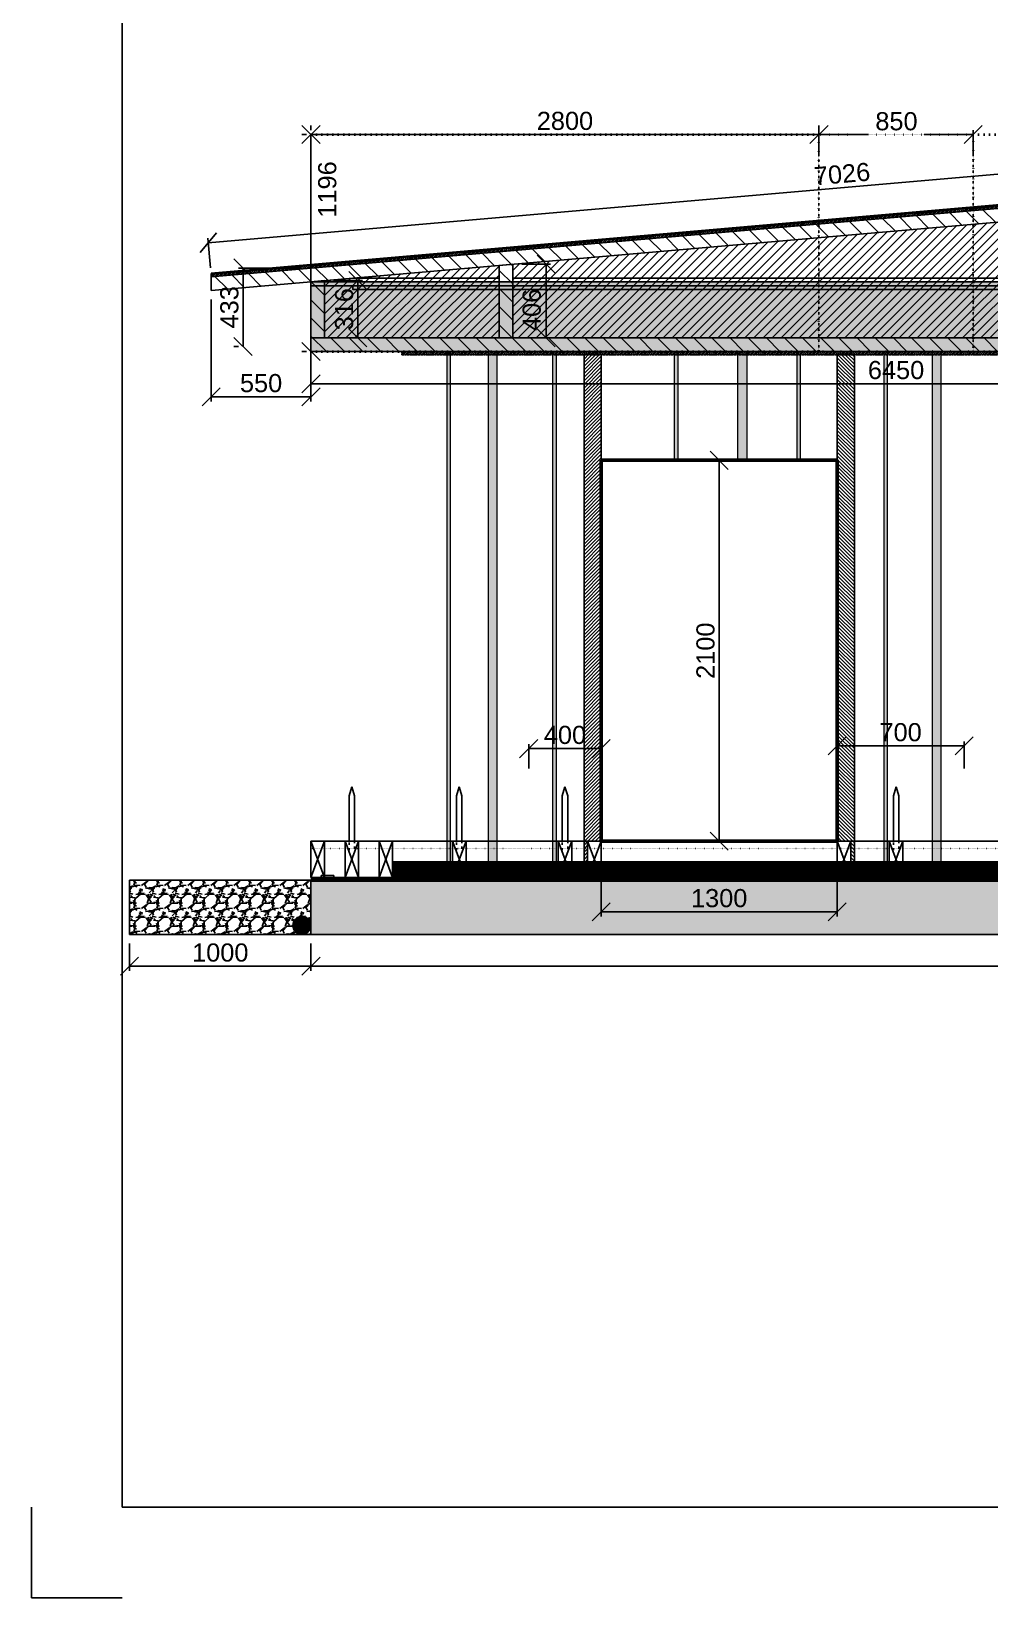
# Model space of a CAD drawing. Header units: millimetres. Extents: x 44442 to 107248, y 19612 to 59719.
# Drawn here: x 61533 to 66815, y 44869 to 53506 of the extents above; entities that cross this region are included whole.
import ezdxf

# ---------------------------------------------------------------- set-up
doc = ezdxf.new("R2010")
doc.units = ezdxf.units.MM
for name, pattern in [('ACAD_ISO02W100', [15, 12, -3]), ('ACAD_ISO03W100', [30, 12, -18]), ('ACAD_ISO07W100', [3, 0, -3])]:
    doc.linetypes.add(name, pattern=pattern)
doc.layers.get('Defpoints').update_dxf_attribs({"true_color": 0xffffff})
for name, color, linetype, lineweight, true_color in [('Cartouche_A3', 7, 'Continuous', 25, 0x000000), ('Charpente ... Bois_massif_Poutre-en-I', 7, 'Continuous', 25, 0x7d3900), ('Charpente ... Isolation_paille_Poutre-en-I', 2, 'Continuous', 25, 0xffff00), ('Charpente ... Isoroof', 30, 'Continuous', 25, 0xff7f00), ('Charpente ... Isoroof_tasseaux', 7, 'Continuous', 25, 0x800000), ('Charpente ... OSB_Poutre-en-I', 7, 'Continuous', 25, 0xffdca8), ('Cotes ... calepinage_OSB_Poutre-en-I', 1, 'ACAD_ISO07W100', 35, 0xff0000), ('Cotes ... calepinage_OSB_Poutre-en-I ... cotation', 1, 'Continuous', 25, 0xff0000), ('Cotes ... Fondations', 7, 'Continuous', 25, 0xc0c0c0), ('Cotes ... Menuiseries', 7, 'Continuous', 25, 0x008080), ('Cotes ... Niveaux', 7, 'ACAD_ISO07W100', 25, 0x000000), ('Cotes ... Paille', 7, 'Continuous', 25, 0xf4cc94), ('Cotes ... Poutres_I', 7, 'Continuous', 25, 0x984500), ('Fondations', 7, 'Continuous', 25, 0xa0a0a4), ('Fondations ... Drainage', 7, 'Continuous', 25, 0xa0a0a4), ('Fondations ... Etanchéité', 1, 'Continuous', 25, 0xff0000), ('Fondations ... GéoTextile', 7, 'Continuous', 25, 0x008000), ('Fondations ... Liège', 7, 'Continuous', 25, 0xaaaa7f), ('Fondations ... Pouzzolane', 7, 'Continuous', 25, 0xc0c0c0), ('Lisse_basse ... Entretoises_broches', 6, 'Continuous', 25, 0xff00ff), ('Lisse_basse ... Madrier', 1, 'Continuous', 25, 0xff0000), ('Menuiseries', 7, 'Continuous', 50, 0x008080), ('Menuiseries ... Précadres', 7, 'Continuous', 25, 0x008080), ('Sangles ... Sangles_Definitives', 131, 'Continuous', 0, 0xaaffff), ('Sangles ... Sangles_Temporaires', 5, 'Continuous', 0, 0x0000ff), ('Toiture_vegetale ... Antiracine_geotextile', 7, 'Continuous', 100, 0x800080), ('Toiture_vegetale ... Etanchete_EPDM', 5, 'Continuous', 25, 0x0000ff)]:
    doc.layers.add(name, color=color, linetype=linetype, lineweight=lineweight, true_color=true_color)
doc.styles.add('QCADDimTextStyle', font='')
doc.styles.get('QCADDimTextStyle').set_extended_font_data('Arial')
doc.dimstyles.new('QCADDimStyle', dxfattribs={"dimtxt": 20, "dimasz": 10, "dimexe": 5, "dimexo": 10, "dimgap": 5, "dimtad": 1, "dimtoh": 1, "dimdec": 4, "dimzin": 0, "dimdsep": 46, "dimtxsty": 'QCADDimTextStyle', "dimcen": 0.09, "dimadec": 0, "dimazin": 0, "dimtfac": 1, "dimtdec": 4, "dimtofl": 0, "dimtmove": 0, "dimatfit": 3, "dimfxl": 1, "dimtolj": 1, "dimtzin": 0, "dimarcsym": 0})
pattern_1 = [(228.0128, (91.44, 127), (-1016.0008633, -1143.0014045), [17.08605, -1691.525]), (184.9697, (80.01, 114.3), (1524.0024653, 126.99910377), [29.32025, -2902.7]), (132.5104, (50.8, 111.76), (1269.9990759, -1397.0013646), [20.6741, -2046.735]), (267.2737, (1.27, 80.01), (126.99944854, 2539.99918267), [26.70025, -2643.32]), (292.8337, (0, 53.34), (-635.00180278, 1524.0008665), [26.1817, -2591.99]), (357.2737, (10.16, 29.21), (-2539.99918267, 126.99944854), [26.70025, -2643.32]), (37.6942, (36.83, 27.94), (-1651.00104306, -1269.99886785), [35.3097, -3495.655]), (72.2553, (64.77, 49.53), (889.00177827, 2794.0008103), [33.336, -3300.265]), (121.4296, (74.93, 81.28), (-1016.00026176, 1650.998058), [26.79065, -2652.275]), (175.2364, (60.96, 104.14), (1396.9989027, -126.9988081), [30.58565, -1498.695]), (222.3974, (30.48, 106.68), (-1524.00004586, -1396.99818253), [39.5539, -3915.84]), (138.8141, (127, 78.74), (-888.9994337, 761.9988279), [13.50025, -1336.53]), (171.4692, (116.84, 87.63), (1650.9974798, -254.00064), [25.6841, -2542.73]), (225, (91.44, 91.44), (-3e-14, -126.99991), [17.96045, -161.6445]), (203.1986, (82.55, 106.68), (635.0021413, 254.0011137), [9.67205, -957.53]), (291.8014, (73.66, 102.87), (-127.000089, 381.0002454), [13.6783, -670.24]), (30.9638, (78.74, 90.17), (380.9995977, 254.000198), [22.216, -718.315]), (161.5651, (97.79, 101.6), (254.000116, -126.999811), [16.06435, -385.545]), (16.3895, (0, 102.87), (1270.0007007, 380.9992075), [22.5044, -2227.94]), (70.3462, (21.59, 109.22), (-507.9985844, -1396.9980244), [18.87995, -1869.11]), (293.1986, (97.79, 127), (-254.0011137, 635.0021413), [19.344, -947.86]), (343.6105, (105.41, 109.22), (-1270.0007007, 380.9992075), [22.5044, -2227.94]), (339.444, (0, 24.13), (-635.0007882, 253.9996918), [21.70175, -1063.385]), (294.7751, (20.32, 16.51), (-634.9985202, 1396.9993513), [18.1836, -1800.18]), (66.8014, (99.06, 0), (254.0011137, 635.0021413), [19.344, -947.86]), (17.354, (106.68, 17.78), (-1651.0000891, -507.9992338), [21.28915, -2107.62]), (69.444, (36.83, 0), (-253.9996918, -635.0007882), [10.8509, -1074.24]), (101.3099, (91.44, 0), (-126.999373, 507.998373), [6.47575, -641.1]), (165.9638, (90.17, 6.35), (381.000268, -126.99978), [26.1817, -497.4525]), (186.009, (64.77, 12.7), (1269.9981272, 126.99970343), [24.26335, -2402.07]), (303.6901, (78.74, 78.74), (-127.000044, 253.999755), [18.3162, -439.589]), (353.1572, (88.9, 63.5), (2159.00089283, -254.00113758), [31.97785, -3165.8]), (60.9454, (120.65, 59.69), (-507.9988183, -888.9978805), [13.0754, -1294.47]), (90, (127, 71.12), (-127, 127), [7.62, -119.38]), (120.2564, (62.23, 16.51), (507.9989233, -888.9995516), [17.64335, -1746.695]), (48.0128, (53.34, 31.75), (1016.0008633, 1143.0014045), [34.17215, -1674.44]), (0, (76.2, 57.15), (127, 127), [33.02, -93.98]), (325.3048, (109.22, 57.15), (-1269.99779955, 889.0000845), [20.0805, -1987.965]), (254.0546, (125.73, 45.72), (-127.000324, -508.00121), [18.49145, -906.085]), (207.646, (120.65, 27.94), (-2412.99915245, -1270.00079874), [30.10725, -2980.625]), (175.4261, (93.98, 13.97), (-1651.00038024, 126.99938556), [31.85145, -3153.29]), (175.4261, (93.98, 13.97), (-1651.00038024, 126.99938556), [31.85145, -3153.29])]

# ---------------------------------------------------------------- blocks, each defined once
blk = doc.blocks.new('osb_poutre_I')
at = {"layer": 'Cotes ... calepinage_OSB_Poutre-en-I'}
for p, q in [((0, 280), (119.6, 280)), ((0, 280), (0, 0)), ((119.6, 280), (119.6, 0)), ((0, 0), (119.6, 0))]:
    blk.add_line(p, q, dxfattribs=at)
blk = doc.blocks.new('*D61')
at = {"layer": 'Cotes ... calepinage_OSB_Poutre-en-I ... cotation', "color": 0, "lineweight": -2}
for p, q in [((65924.2, 52986.9), (65824.2, 52886.9)), ((65874.2, 52822.7), (65874.2, 52961.9)), ((66674.2, 52886.9), (66774.2, 52986.9)), ((66724.2, 52822.7), (66724.2, 52961.9)), ((65874.2, 52936.9), (66147.8, 52936.9)), ((66724.2, 52936.9), (66455, 52936.9))]:
    blk.add_line(p, q, dxfattribs=at)
at = {"layer": 'Defpoints', "color": 0}
for p in [(66724.2, 52936.9), (65874.2, 52772.7), (66724.2, 52772.7)]:
    blk.add_point(p, dxfattribs=at)
at = {"layer": 'Cotes ... calepinage_OSB_Poutre-en-I ... cotation', "color": 0, "insert": (66301.4, 53009.9), "char_height": 100, "attachment_point": 5, "style": 'QCADDimTextStyle'}
blk.add_mtext('\\A1;850', dxfattribs=at)
blk = doc.blocks.new('*D62')
at = {"layer": 'Cotes ... calepinage_OSB_Poutre-en-I ... cotation', "color": 0, "lineweight": -2}
for p, q in [((63124.2, 52986.9), (63024.2, 52886.9)), ((63074.2, 52986.9), (63074.2, 52961.9)), ((65824.2, 52886.9), (65924.2, 52986.9)), ((65874.2, 52986.9), (65874.2, 52961.9)), ((65874.2, 52936.9), (63074.2, 52936.9))]:
    blk.add_line(p, q, dxfattribs=at)
at = {"layer": 'Defpoints', "color": 0}
for p in [(63074.2, 52936.9), (63074.2, 52936.9), (65874.2, 52936.9)]:
    blk.add_point(p, dxfattribs=at)
at = {"layer": 'Cotes ... calepinage_OSB_Poutre-en-I ... cotation', "color": 0, "insert": (64474.2, 53011.9), "char_height": 100, "attachment_point": 5, "style": 'QCADDimTextStyle'}
blk.add_mtext('\\A1;2800', dxfattribs=at)
blk = doc.blocks.new('*D63')
at = {"layer": 'Cotes ... calepinage_OSB_Poutre-en-I ... cotation', "color": 0, "lineweight": -2}
for p, q in [((63124.2, 52886.9), (63024.2, 52986.9)), ((63024.2, 52936.9), (63049.2, 52936.9)), ((63074.2, 52936.9), (63074.2, 51740.9)), ((63024.2, 51790.9), (63124.2, 51690.9)), ((63024.2, 51740.9), (63049.2, 51740.9))]:
    blk.add_line(p, q, dxfattribs=at)
at = {"layer": 'Defpoints', "color": 0}
for p in [(63074.2, 52936.9), (63074.2, 51740.9), (63074.2, 51740.9)]:
    blk.add_point(p, dxfattribs=at)
at = {"layer": 'Cotes ... calepinage_OSB_Poutre-en-I ... cotation', "color": 0, "insert": (63164.4, 52634.2), "char_height": 100, "attachment_point": 5, "rotation": 90, "style": 'QCADDimTextStyle'}
blk.add_mtext('\\A1;1196', dxfattribs=at)
blk = doc.blocks.new('*D77')
at = {"layer": 'Cotes ... Poutres_I', "color": 0, "lineweight": -2}
for p, q in [((62508, 52340.4), (69508, 52948.8)), ((69462.5, 52894.6), (69553.4, 53002.9)), ((69519.9, 52811.3), (69505.8, 52973.7)), ((62553.4, 52394.6), (62462.5, 52286.3)), ((62519.9, 52202.9), (62505.8, 52365.3))]:
    blk.add_line(p, q, dxfattribs=at)
at = {"layer": 'Defpoints', "color": 0}
for p in [(69508, 52948.8), (69524.2, 52761.4), (62524.2, 52153.1)]:
    blk.add_point(p, dxfattribs=at)
at = {"layer": 'Cotes ... Poutres_I', "color": 0, "insert": (66001.5, 52719.3), "char_height": 100, "attachment_point": 5, "rotation": 4.9668, "style": 'QCADDimTextStyle'}
blk.add_mtext('\\A1;7026', dxfattribs=at)
blk = doc.blocks.new('*D80')
at = {"layer": 'Cotes ... Poutres_I', "color": 0, "lineweight": -2}
for p, q in [((64420.1, 52172.2), (64320.1, 52272.2)), ((64236.7, 52222.2), (64395.1, 52222.2)), ((64370.1, 51815.9), (64370.1, 52222.2)), ((64320.1, 51865.9), (64420.1, 51765.9)), ((64236.7, 51815.9), (64395.1, 51815.9))]:
    blk.add_line(p, q, dxfattribs=at)
at = {"layer": 'Defpoints', "color": 0}
for p in [(64186.7, 52222.2), (64370.1, 52222.2), (64186.7, 51815.9)]:
    blk.add_point(p, dxfattribs=at)
at = {"layer": 'Cotes ... Poutres_I', "color": 0, "insert": (64291.5, 51970.3), "char_height": 100, "attachment_point": 5, "rotation": 90, "style": 'QCADDimTextStyle'}
blk.add_mtext('\\A1;406', dxfattribs=at)
blk = doc.blocks.new('*D81')
at = {"layer": 'Cotes ... Poutres_I', "color": 0, "lineweight": -2}
for p, q in [((63382.3, 52082.1), (63282.3, 52182.1)), ((63199.2, 52132.1), (63357.3, 52132.1)), ((63332.3, 51815.9), (63332.3, 52132.1)), ((63282.3, 51865.9), (63382.3, 51765.9)), ((63199.2, 51815.9), (63357.3, 51815.9))]:
    blk.add_line(p, q, dxfattribs=at)
at = {"layer": 'Defpoints', "color": 0}
for p in [(63149.2, 52132.1), (63332.3, 52132.1), (63149.2, 51815.9)]:
    blk.add_point(p, dxfattribs=at)
at = {"layer": 'Cotes ... Poutres_I', "color": 0, "insert": (63257.3, 51974), "char_height": 100, "attachment_point": 5, "rotation": 90, "style": 'QCADDimTextStyle'}
blk.add_mtext('\\A1;316', dxfattribs=at)
blk = doc.blocks.new('*D82')
at = {"layer": 'Cotes ... Poutres_I', "color": 0, "lineweight": -2}
for p, q in [((69524.2, 52711.4), (69524.2, 51537.9)), ((63074.2, 52075.6), (63074.2, 51537.9)), ((63124.2, 51612.9), (63024.2, 51512.9)), ((69474.2, 51512.9), (69574.2, 51612.9)), ((63074.2, 51562.9), (69524.2, 51562.9))]:
    blk.add_line(p, q, dxfattribs=at)
at = {"layer": 'Defpoints', "color": 0}
for p in [(69524.2, 52761.4), (63074.2, 52125.6), (69524.2, 51562.9)]:
    blk.add_point(p, dxfattribs=at)
at = {"layer": 'Cotes ... Poutres_I', "color": 0, "insert": (66299.2, 51637.9), "char_height": 100, "attachment_point": 5, "style": 'QCADDimTextStyle'}
blk.add_mtext('\\A1;6450', dxfattribs=at)
blk = doc.blocks.new('*D83')
at = {"layer": 'Cotes ... Poutres_I', "color": 0, "lineweight": -2}
for p, q in [((62749.7, 52150.9), (62649.7, 52250.9)), ((63024.2, 52200.9), (62674.7, 52200.9)), ((62699.7, 51768.1), (62699.7, 52200.9)), ((62649.7, 51818.1), (62749.7, 51718.1)), ((62649.7, 51768.1), (62674.7, 51768.1))]:
    blk.add_line(p, q, dxfattribs=at)
at = {"layer": 'Defpoints', "color": 0}
for p in [(62699.7, 52200.9), (63074.2, 52200.9), (62699.7, 51768.1)]:
    blk.add_point(p, dxfattribs=at)
at = {"layer": 'Cotes ... Poutres_I', "color": 0, "insert": (62624.7, 51984.5), "char_height": 100, "attachment_point": 5, "rotation": 90, "style": 'QCADDimTextStyle'}
blk.add_mtext('\\A1;433', dxfattribs=at)
blk = doc.blocks.new('*D84')
at = {"layer": 'Cotes ... Poutres_I', "color": 0, "lineweight": -2}
for p, q in [((62524.2, 52027.8), (62524.2, 51465.9)), ((63074.2, 52075.6), (63074.2, 51465.9)), ((62574.2, 51540.9), (62474.2, 51440.9)), ((63074.2, 51490.9), (62524.2, 51490.9)), ((63024.2, 51440.9), (63124.2, 51540.9))]:
    blk.add_line(p, q, dxfattribs=at)
at = {"layer": 'Defpoints', "color": 0}
for p in [(63074.2, 52125.6), (62524.2, 52077.8), (62524.2, 51490.9)]:
    blk.add_point(p, dxfattribs=at)
at = {"layer": 'Cotes ... Poutres_I', "color": 0, "insert": (62799.2, 51565.9), "char_height": 100, "attachment_point": 5, "style": 'QCADDimTextStyle'}
blk.add_mtext('\\A1;550', dxfattribs=at)
blk = doc.blocks.new('*D85')
at = {"layer": 'Cotes ... Menuiseries', "color": 0, "lineweight": -2}
for p, q in [((64674.2, 48990.9), (64674.2, 48625.9)), ((65974.2, 48990.9), (65974.2, 48625.9)), ((64724.2, 48700.9), (64624.2, 48600.9)), ((64674.2, 48650.9), (65974.2, 48650.9)), ((65924.2, 48600.9), (66024.2, 48700.9))]:
    blk.add_line(p, q, dxfattribs=at)
at = {"layer": 'Defpoints', "color": 0}
for p in [(64674.2, 49040.9), (65974.2, 49040.9), (65974.2, 48650.9)]:
    blk.add_point(p, dxfattribs=at)
at = {"layer": 'Cotes ... Menuiseries', "color": 0, "insert": (65324.2, 48725.9), "char_height": 100, "attachment_point": 5, "style": 'QCADDimTextStyle'}
blk.add_mtext('\\A1;1300', dxfattribs=at)
blk = doc.blocks.new('*D86')
at = {"layer": 'Cotes ... Menuiseries', "color": 0, "lineweight": -2}
for p, q in [((65374.2, 51090.9), (65274.2, 51190.9)), ((65924.2, 51140.9), (65299.2, 51140.9)), ((65324.2, 51140.9), (65324.2, 49040.9)), ((65274.2, 49090.9), (65374.2, 48990.9)), ((65924.2, 49040.9), (65299.2, 49040.9))]:
    blk.add_line(p, q, dxfattribs=at)
at = {"layer": 'Defpoints', "color": 0}
for p in [(65974.2, 51140.9), (65324.2, 49040.9), (65974.2, 49040.9)]:
    blk.add_point(p, dxfattribs=at)
at = {"layer": 'Cotes ... Menuiseries', "color": 0, "insert": (65249.2, 50090.9), "char_height": 100, "attachment_point": 5, "rotation": 90, "style": 'QCADDimTextStyle'}
blk.add_mtext('\\A1;2100', dxfattribs=at)
blk = doc.blocks.new('*D87')
at = {"layer": 'Cotes ... Paille', "color": 0, "lineweight": -2}
for p, q in [((64324.2, 49600.9), (64224.2, 49500.9)), ((64624.2, 49500.9), (64724.2, 49600.9)), ((64274.2, 49440.9), (64274.2, 49575.9)), ((64274.2, 49550.9), (64674.2, 49550.9)), ((64674.2, 49440.9), (64674.2, 49575.9))]:
    blk.add_line(p, q, dxfattribs=at)
at = {"layer": 'Defpoints', "color": 0}
for p in [(64674.2, 49550.9), (64274.2, 49390.9), (64674.2, 49390.9)]:
    blk.add_point(p, dxfattribs=at)
at = {"layer": 'Cotes ... Paille', "color": 0, "insert": (64474.2, 49625.9), "char_height": 100, "attachment_point": 5, "style": 'QCADDimTextStyle'}
blk.add_mtext('\\A1;400', dxfattribs=at)
blk = doc.blocks.new('*D88')
at = {"layer": 'Cotes ... Paille', "color": 0, "lineweight": -2}
for p, q in [((66024.2, 49615.9), (65924.2, 49515.9)), ((65974.2, 49440.9), (65974.2, 49590.9)), ((66624.2, 49515.9), (66724.2, 49615.9)), ((66674.2, 49440.9), (66674.2, 49590.9)), ((65974.2, 49565.9), (66674.2, 49565.9))]:
    blk.add_line(p, q, dxfattribs=at)
at = {"layer": 'Defpoints', "color": 0}
for p in [(66674.2, 49565.9), (65974.2, 49390.9), (66674.2, 49390.9)]:
    blk.add_point(p, dxfattribs=at)
at = {"layer": 'Cotes ... Paille', "color": 0, "insert": (66324.2, 49640.9), "char_height": 100, "attachment_point": 5, "style": 'QCADDimTextStyle'}
blk.add_mtext('\\A1;700', dxfattribs=at)
blk = doc.blocks.new('*D99')
at = {"layer": 'Cotes ... Fondations', "color": 0, "lineweight": -2}
for p, q in [((63074.2, 48475.9), (63074.2, 48325.9)), ((79424.2, 48475.9), (79424.2, 48325.9)), ((63124.2, 48400.9), (63024.2, 48300.9)), ((79374.2, 48300.9), (79474.2, 48400.9)), ((79424.2, 48350.9), (63074.2, 48350.9))]:
    blk.add_line(p, q, dxfattribs=at)
at = {"layer": 'Defpoints', "color": 0}
for p in [(63074.2, 48525.9), (79424.2, 48525.9), (63074.2, 48350.9)]:
    blk.add_point(p, dxfattribs=at)
at = {"layer": 'Cotes ... Fondations', "color": 0, "insert": (71249.2, 48425.9), "char_height": 100, "attachment_point": 5, "style": 'QCADDimTextStyle'}
blk.add_mtext('\\A1;16350', dxfattribs=at)
blk = doc.blocks.new('*D100')
at = {"layer": 'Cotes ... Fondations', "color": 0, "lineweight": -2}
for p, q in [((62074.2, 48475.9), (62074.2, 48325.9)), ((63074.2, 48475.9), (63074.2, 48325.9)), ((62124.2, 48400.9), (62024.2, 48300.9)), ((63024.2, 48300.9), (63124.2, 48400.9)), ((63074.2, 48350.9), (62074.2, 48350.9))]:
    blk.add_line(p, q, dxfattribs=at)
at = {"layer": 'Defpoints', "color": 0}
for p in [(62074.2, 48525.9), (63074.2, 48525.9), (62074.2, 48350.9)]:
    blk.add_point(p, dxfattribs=at)
at = {"layer": 'Cotes ... Fondations', "color": 0, "insert": (62574.2, 48425.9), "char_height": 100, "attachment_point": 5, "style": 'QCADDimTextStyle'}
blk.add_mtext('\\A1;1000', dxfattribs=at)
blk = doc.blocks.new('Entretoise_broche_coupe_transverse')
at = {"layer": 'Lisse_basse ... Entretoises_broches'}
for p, q in [((-30, 0), (-15, 50)), ((-30, -250), (-30, 0)), ((-15, 50), (0, 0)), ((0, 0), (0, -250)), ((-52.5, -250), (-52.5, -300)), ((22.5, -250), (-52.5, -250)), ((-52.5, -250), (22.5, -450)), ((22.5, -250), (-52.5, -450)), ((-40, -250), (10, -250)), ((22.5, -300), (22.5, -250)), ((-52.5, -300), (-52.5, -450)), ((22.5, -450), (22.5, -300)), ((-52.5, -450), (22.5, -450))]:
    blk.add_line(p, q, dxfattribs=at)
at = {"layer": 'Lisse_basse ... Entretoises_broches', "linetype": 'ACAD_ISO03W100'}
for p, q in [((-30, -300), (-30, -250)), ((0, -250), (0, -300))]:
    blk.add_line(p, q, dxfattribs=at)
blk = doc.blocks.new('PreCadreProfil')
at = {"layer": 'Menuiseries ... Précadres'}
h = blk.add_hatch(dxfattribs=at)
h.set_pattern_fill('JIS_WOOD', color=256, scale=20, style=0)
h.paths.add_polyline_path([(0, 0), (0, -2885), (20, -2885), (20, -2685), (95, -2685), (95, 0)], flags=0)
for p, q in [((0, 0), (0, -2885)), ((95, 0), (0, 0)), ((95, -2685), (95, 0)), ((20, -2885), (20, -2685)), ((20, -2685), (95, -2685)), ((0, -2885), (20, -2885))]:
    blk.add_line(p, q, dxfattribs=at)
blk = doc.blocks.new('SanglesDefinitivesProfil')
at = {"layer": 'Sangles ... Sangles_Definitives'}
blk.add_hatch(color=256, dxfattribs=at).paths.add_polyline_path([(19, 0), (19, 2900), (0, 2900), (0, 0)], flags=0)
for p, q in [((0, 0), (0, 2900)), ((0, 2900), (19, 2900)), ((19, 0), (19, 2900)), ((0, 0), (19, 0))]:
    blk.add_line(p, q, dxfattribs=at)
blk = doc.blocks.new('SanglesTemporairesProfil')
at = {"layer": 'Sangles ... Sangles_Temporaires'}
blk.add_hatch(color=256, dxfattribs=at).paths.add_polyline_path([(-50, 0), (0, 0), (0, 2900), (-50, 2900)], flags=0)
for p, q in [((0, 2900), (-50, 2900)), ((-50, 2900), (-50, 0)), ((0, 0), (0, 2900)), ((-50, 0), (0, 0))]:
    blk.add_line(p, q, dxfattribs=at)
blk = doc.blocks.new('Madrier200x75Profil')
at = {"layer": 'Lisse_basse ... Madrier'}
for p, q in [((0, -200), (0, 0)), ((0, 0), (75, -200)), ((75, 0), (0, -200)), ((0, 0), (75, 0)), ((75, -200), (75, 0)), ((75, -200), (0, -200))]:
    blk.add_line(p, q, dxfattribs=at)

msp = doc.modelspace()

# ---------------------------------------------------------------- hatches: boundary and pattern name
at = {"layer": 'Charpente ... Bois_massif_Poutre-en-I'}
h = msp.add_hatch(dxfattribs=at)
h.set_pattern_fill('JIS_WOOD', color=256, scale=100, angle=90, style=0)
h.paths.add_polyline_path([(69449.24341, 52679.64786), (69524.24341, 52686.16571), (69524.24341, 51815.91268), (69449.24341, 51815.91268)], flags=0)
h.paths.add_polyline_path([(62524.24341, 52153.11506), (69524.24341, 52761.4484), (69524.24341, 52686.16571), (62524.24341, 52077.83238)], flags=0)
h.paths.add_polyline_path([(63074.24341, 51740.91268), (63074.24341, 51815.91268), (69524.24341, 51815.91268), (69524.24341, 51740.91268)], flags=0)
h.paths.add_polyline_path([(63074.24341, 52125.63), (63149.24341, 52132.14786), (63149.24341, 51815.91268), (63074.24341, 51815.91268)], flags=0)
h.paths.add_polyline_path([(64111.74341, 52215.74248), (64186.74341, 52222.23771), (64186.74341, 51815.91268), (64111.74341, 51815.91268)], flags=0)
h.paths.add_polyline_path([(68411.74341, 52589.44907), (68486.74341, 52595.73708), (68486.74341, 51815.91268), (68411.74341, 51815.91268)], flags=0)
at = {"layer": 'Charpente ... Isolation_paille_Poutre-en-I'}
h = msp.add_hatch(dxfattribs=at)
h.set_pattern_fill('HONEY', color=256, scale=10, angle=90, style=0)
h.paths.add_polyline_path([(69524.24341, 51739.52399), (69524.24341, 52102.30137), (63074.24341, 52103.63), (63074.24341, 51740.91268)], flags=0)
at = {"layer": 'Charpente ... Isoroof'}
msp.add_hatch(color=256, dxfattribs=at).paths.add_polyline_path([(63074.24341, 52103.63), (69524.24341, 52103.63), (69524.24341, 52125.63), (63074.24341, 52125.63)], flags=0)
at = {"layer": 'Charpente ... Isoroof_tasseaux'}
msp.add_hatch(color=256, dxfattribs=at).paths.add_polyline_path([(63304.33716, 52103.43152), (63304.33716, 52083.43152), (69524.20017, 52083.43152), (69524.20017, 52103.43152)], flags=0)
at = {"layer": 'Charpente ... OSB_Poutre-en-I'}
h = msp.add_hatch(dxfattribs=at)
h.set_pattern_fill('JIS_WOOD', color=256, scale=10, angle=180, style=0)
h.paths.add_polyline_path([(62524.24341, 52171.18291), (69524.24341, 52779.51624), (69524.24341, 52761.28773), (62524.24341, 52153.11506)], flags=0)
h = msp.add_hatch(dxfattribs=at)
h.set_pattern_fill('JIS_WOOD', color=256, scale=50, angle=180, style=0)
h.paths.add_polyline_path([(64186.74341, 51815.91268), (64186.74341, 52222.23771), (68411.74341, 52589.44907), (68411.74341, 51815.91268)], flags=0)
h = msp.add_hatch(dxfattribs=at)
h.set_pattern_fill('JIS_WOOD', color=256, scale=50, angle=180, style=0)
h.paths.add_polyline_path([(63149.24341, 52132.14786), (64111.74341, 52215.74248), (64111.74341, 51815.91268), (63149.24341, 51815.91268)], flags=0)
h = msp.add_hatch(dxfattribs=at)
h.set_pattern_fill('JIS_WOOD', color=256, scale=10, angle=180, style=0)
h.paths.add_polyline_path([(63574.24341, 51722.91268), (69024.24341, 51722.91268), (69024.24341, 51740.91268), (63574.24341, 51740.91268)], flags=0)
at = {"layer": 'Fondations ... Drainage'}
h = msp.add_hatch(color=256, dxfattribs=at)
edge = h.paths.add_edge_path(flags=0)
edge.add_arc((63024.24341, 48575.91268), 50, 0, 360)
at = {"layer": 'Fondations ... Liège'}
h = msp.add_hatch(dxfattribs=at)
h.set_pattern_fill('GRATE', color=256, scale=5, style=0)
h.paths.add_polyline_path([(63524.24341, 48925.91268), (63524.24341, 48875.91268), (69063.15218, 48875.91268), (69063.15218, 48925.91268)], flags=0)
h = msp.add_hatch(dxfattribs=at)
h.set_pattern_fill('GRATE', color=256, scale=5, style=0)
h.paths.add_polyline_path([(63524.24341, 48875.91268), (63524.24341, 48825.91268), (69063.15218, 48825.91268), (69063.15218, 48875.91268)], flags=0)
at = {"layer": 'Fondations ... Pouzzolane'}
h = msp.add_hatch(dxfattribs=at)
h.set_pattern_fill('GRAVEL', color=256, scale=5, style=0)
h.set_pattern_definition(pattern_1)
h.paths.add_polyline_path([(63074.24341, 48825.91268), (62074.24341, 48825.91268), (62074.24341, 48525.91268), (63074.24341, 48525.91268)], flags=0)
h = msp.add_hatch(dxfattribs=at)
h.set_pattern_fill('GRAVEL', color=256, scale=5, style=0)
h.set_pattern_definition(pattern_1)
h.paths.add_polyline_path([(79424.24341, 48825.91268), (79424.24341, 48525.91268), (63074.24341, 48525.91268), (63074.24341, 48825.91268)], flags=0)
at = {"layer": 'Sangles ... Sangles_Definitives'}
for points in [[(65076.69488, 51140.91268), (65095.69488, 51140.91268), (65095.69488, 51740.91268), (65076.69488, 51740.91268)], [(65752.3794, 51140.91268), (65771.3794, 51140.91268), (65771.3794, 51725.91268), (65752.3794, 51725.91268)]]:
    msp.add_hatch(color=256, dxfattribs=at).paths.add_polyline_path(points, flags=0)
at = {"layer": 'Sangles ... Sangles_Temporaires'}
msp.add_hatch(color=256, dxfattribs=at).paths.add_polyline_path([(65427.3794, 51740.91268), (65477.3794, 51740.91268), (65477.3794, 51140.91268), (65427.3794, 51140.91268)], flags=0)

# ---------------------------------------------------------------- linework, layer by layer
at = {"layer": 'Cartouche_A3', "lineweight": -3}
for p, q in [((62032.83136, 59218.9817), (62032.83136, 45368.98718)), ((61532.83156, 44868.98737), (61532.83156, 45368.98718)), ((62032.83136, 45368.98718), (82032.82345, 45368.98718)), ((61532.83156, 44868.98737), (62032.83136, 44868.98737))]:
    msp.add_line(p, q, dxfattribs=at)
at = {"layer": 'Charpente ... Bois_massif_Poutre-en-I'}
for points in [[(62524.24341, 52153.11506), (69524.24341, 52761.4484), (69524.24341, 52686.16571), (62524.24341, 52077.83238), (62524.24341, 52153.11506)], [(64111.74341, 52215.74248), (64186.74341, 52222.23771), (64186.74341, 51815.91268), (64111.74341, 51815.91268), (64111.74341, 52215.74248)]]:
    msp.add_lwpolyline(points, dxfattribs=at)
at = {"layer": 'Charpente ... Bois_massif_Poutre-en-I', "flags": 128}
for points in [[(63074.24341, 52125.63), (63149.24341, 52132.14786), (63149.24341, 51815.91268), (63074.24341, 51815.91268), (63074.24341, 52125.63)], [(63074.24341, 51740.91268), (63074.24341, 51815.91268), (69524.24341, 51815.91268), (69524.24341, 51740.91268), (63074.24341, 51740.91268)]]:
    msp.add_lwpolyline(points, dxfattribs=at)
at = {"layer": 'Charpente ... Isolation_paille_Poutre-en-I'}
msp.add_lwpolyline([(63074.24341, 51740.91268), (63074.24341, 52103.63), (69524.24341, 52103.63), (69524.24341, 51740.91268), (63074.24341, 51740.91268)], dxfattribs=at)
at = {"layer": 'Charpente ... Isoroof'}
for p, q in [((63074.24341, 52125.63), (69524.24341, 52125.63)), ((64111.74341, 52103.63), (63149.24341, 52103.63)), ((68411.74341, 52103.63), (64186.74341, 52103.63))]:
    msp.add_line(p, q, dxfattribs=at)
msp.add_lwpolyline([(63074.24341, 52103.63), (69524.24341, 52103.63), (69524.24341, 52125.63), (63074.24341, 52125.63), (63074.24341, 52103.63)], dxfattribs=at)
at = {"layer": 'Charpente ... Isoroof_tasseaux'}
for p, q in [((64111.74341, 52125.63), (63149.24341, 52125.63)), ((64111.74341, 52145.63), (63304.3804, 52145.63)), ((64186.74341, 52145.63), (68411.74341, 52145.63)), ((68411.74341, 52125.63), (64186.74341, 52125.63))]:
    msp.add_line(p, q, dxfattribs=at)
at = {"layer": 'Charpente ... Isoroof_tasseaux', "flags": 128}
msp.add_lwpolyline([(63304.3804, 52103.55936), (63304.3804, 52083.55936), (69524.24341, 52083.55936), (69524.24341, 52103.55936), (63304.3804, 52103.55936)], dxfattribs=at)
at = {"layer": 'Charpente ... OSB_Poutre-en-I', "flags": 128}
msp.add_lwpolyline([(62524.24341, 52171.18291), (69524.24341, 52779.51624), (69524.24341, 52761.4484), (62524.24341, 52153.11506), (62524.24341, 52171.18291)], dxfattribs=at)
at = {"layer": 'Charpente ... OSB_Poutre-en-I', "linetype": 'ACAD_ISO02W100'}
msp.add_lwpolyline([(63574.24341, 51722.91268), (69024.24341, 51722.91268), (69024.24341, 51740.91268), (63574.24341, 51740.91268), (63574.24341, 51722.91268)], dxfattribs=at)
at = {"layer": 'Cotes ... calepinage_OSB_Poutre-en-I'}
for p, q in [((65874.24341, 52936.91268), (66724.24341, 52936.91268)), ((65874.24341, 51740.91268), (65874.24341, 52936.91268)), ((66724.24341, 52936.91268), (66724.24341, 51740.91268)), ((66724.24341, 51740.91268), (65874.24341, 51740.91268))]:
    msp.add_line(p, q, dxfattribs=at)
at = {"layer": 'Cotes ... Niveaux', "color": 2, "linetype": 'ACAD_ISO07W100', "true_color": 0xffff00}
msp.add_line((63075.43566, 49000.91268), (79517.5882, 49000.91268), dxfattribs=at)
at = {"layer": 'Fondations'}
for p, q in [((62074.24341, 48525.91268), (62074.24341, 48825.91268)), ((63074.24341, 48825.91268), (62074.24341, 48825.91268)), ((63074.24341, 48825.91268), (79424.24341, 48825.91268)), ((63074.24341, 48525.91268), (63074.24341, 48825.91268)), ((62074.24341, 48525.91268), (63074.24341, 48525.91268)), ((79424.24341, 48525.91268), (63074.24341, 48525.91268))]:
    msp.add_line(p, q, dxfattribs=at)
at = {"layer": 'Fondations ... Drainage'}
msp.add_circle((63024.24341, 48575.91268), 50, dxfattribs=at)
at = {"layer": 'Fondations ... Etanchéité', "lineweight": 50}
msp.add_line((63074.24341, 48825.91268), (79424.24341, 48825.91268), dxfattribs=at)
at = {"layer": 'Fondations ... GéoTextile'}
for p, q in [((63074.24341, 48525.91268), (63074.24341, 48825.91268)), ((79424.24341, 48525.91268), (63074.24341, 48525.91268))]:
    msp.add_line(p, q, dxfattribs=at)
at = {"layer": 'Fondations ... Liège'}
for p, q in [((63524.24341, 48925.91268), (69063.15218, 48925.91268)), ((63524.24341, 48925.91268), (63524.24341, 48875.91268)), ((63524.24341, 48875.91268), (63524.24341, 48825.91268)), ((63524.24341, 48875.91268), (69063.15218, 48875.91268)), ((63524.24341, 48825.91268), (69063.15218, 48825.91268))]:
    msp.add_line(p, q, dxfattribs=at)
at = {"layer": 'Lisse_basse ... Entretoises_broches'}
for p, q in [((63928.74341, 49040.91268), (63853.74341, 49040.91268)), ((63866.26469, 49040.91268), (63916.26469, 49040.91268)), ((64436.74341, 49040.91268), (64511.74341, 49040.91268)), ((64449.24341, 49040.91268), (64499.24341, 49040.91268)), ((63130.30943, 48840.91268), (63130.30943, 48850.91268)), ((63130.30943, 48850.91268), (63201.02011, 48850.91268)), ((63201.02011, 48850.91268), (63201.02011, 48840.91268)), ((63751.02011, 48850.91268), (63680.30943, 48850.91268)), ((63680.30943, 48850.91268), (63680.30943, 48840.91268)), ((63751.02011, 48840.91268), (63751.02011, 48850.91268)), ((63801.02011, 48840.91268), (63751.02011, 48840.91268)), ((63851.02011, 48850.91268), (63801.02011, 48850.91268)), ((63801.02011, 48850.91268), (63801.02011, 48840.91268)), ((63851.02011, 48840.91268), (63851.02011, 48850.91268)), ((64061.02011, 48855.91268), (64091.02011, 48855.9129)), ((64076.02011, 48870.91268), (64076.02011, 48840.91268)), ((64301.02011, 48840.91268), (64301.02011, 48850.91268)), ((64301.02011, 48850.91268), (64351.02011, 48850.91268)), ((64351.02011, 48850.91268), (64351.02011, 48840.91268)), ((66197.44341, 48840.91268), (66197.44341, 48850.91268)), ((66197.44341, 48850.91268), (66247.44341, 48850.91268)), ((66247.44341, 48850.91268), (66247.44341, 48840.91268)), ((66507.46672, 48855.91247), (66537.46672, 48855.91268)), ((66522.46672, 48870.91247), (66522.46672, 48840.91247)), ((66747.46672, 48840.91268), (66747.46672, 48850.91268)), ((66747.46672, 48850.91268), (66797.46672, 48850.91268)), ((66797.46672, 48850.91268), (66797.46672, 48840.91268))]:
    msp.add_line(p, q, dxfattribs=at)
for centre in [(64076.02011, 48855.91268), (66522.46672, 48855.91247)]:
    msp.add_circle(centre, 15, dxfattribs=at)
at = {"layer": 'Lisse_basse ... Madrier'}
for p, q in [((63074.24341, 49040.91268), (69524.24341, 49040.91268)), ((69524.24341, 48840.91268), (63074.24341, 48840.91268))]:
    msp.add_line(p, q, dxfattribs=at)
at = {"layer": 'Menuiseries'}
msp.add_lwpolyline([(64674.24341, 51140.91268), (65974.24341, 51140.91268), (65974.24341, 49040.91268), (64674.24341, 49040.91268), (64674.24341, 51140.91268)], dxfattribs=at)
at = {"layer": 'Sangles ... Sangles_Definitives'}
for p, q in [((65076.69488, 51740.91268), (65076.69488, 51140.91268)), ((65076.69488, 51740.91268), (65095.69488, 51740.91268)), ((65095.69488, 51740.91268), (65095.69488, 51140.91268)), ((65752.3794, 51725.91268), (65752.3794, 51140.91268)), ((65752.3794, 51725.91268), (65771.3794, 51725.91268)), ((65771.3794, 51725.91268), (65771.3794, 51140.91268)), ((65076.69488, 51140.91268), (65095.69488, 51140.91268)), ((65752.3794, 51140.91268), (65771.3794, 51140.91268))]:
    msp.add_line(p, q, dxfattribs=at)
at = {"layer": 'Sangles ... Sangles_Temporaires'}
for p, q in [((65427.3794, 51740.91268), (65477.3794, 51740.91268)), ((65427.3794, 51140.91268), (65427.3794, 51740.91268)), ((65477.3794, 51740.91268), (65477.3794, 51140.91268)), ((65477.3794, 51140.91268), (65427.3794, 51140.91268))]:
    msp.add_line(p, q, dxfattribs=at)
at = {"layer": 'Toiture_vegetale ... Antiracine_geotextile', "lineweight": 25, "flags": 128}
msp.add_lwpolyline([(62524.15683, 52172.17915), (69092.15683, 52742.96963), (69092.15683, 52927.73153)], dxfattribs=at)
at = {"layer": 'Toiture_vegetale ... Etanchete_EPDM', "lineweight": 35}
msp.add_lwpolyline([(62524.24341, 52171.18291), (69492.24341, 52776.73529), (69492.24341, 52926.73529), (69542.24341, 52926.73529)], dxfattribs=at)

# ---------------------------------------------------------------- block references
at = {"layer": 'Cotes ... calepinage_OSB_Poutre-en-I', "xscale": 10, "yscale": 10, "zscale": 10, "rotation": 90}
for p in [(65874.24341, 51740.91268), (69524.24341, 51740.91268)]:
    msp.add_blockref('osb_poutre_I', p, dxfattribs=at)
at = {"layer": 'Lisse_basse ... Entretoises_broches'}
for p in [(63314.24341, 49290.91268), (63906.24341, 49290.91268), (64489.24341, 49290.91268), (66314.24341, 49290.91268)]:
    msp.add_blockref('Entretoise_broche_coupe_transverse', p, dxfattribs=at)
at = {"layer": 'Lisse_basse ... Madrier'}
for p in [(63074.24341, 49040.91268), (63449.24341, 49040.91268), (64599.24341, 49040.91268), (65974.24341, 49040.91268)]:
    msp.add_blockref('Madrier200x75Profil', p, dxfattribs=at)
at = {"layer": 'Menuiseries ... Précadres'}
msp.add_blockref('PreCadreProfil', (64579.24341, 51725.91268), dxfattribs=at)
at = {"layer": 'Menuiseries ... Précadres', "yscale": -1, "rotation": 180}
msp.add_blockref('PreCadreProfil', (66069.24341, 51725.91268), dxfattribs=at)
at = {"layer": 'Sangles ... Sangles_Definitives'}
for p in [(63824.74341, 48840.91268), (64407.74341, 48840.91268), (66232.74341, 48840.91268)]:
    msp.add_blockref('SanglesDefinitivesProfil', p, dxfattribs=at)
at = {"layer": 'Sangles ... Sangles_Temporaires'}
for p in [(64101.02011, 48840.91268), (66547.46672, 48840.91268)]:
    msp.add_blockref('SanglesTemporairesProfil', p, dxfattribs=at)

# ---------------------------------------------------------------- dimensions: what is measured, and where the dimension line sits
at = {"layer": 'Cotes ... calepinage_OSB_Poutre-en-I ... cotation'}
dim = msp.add_linear_dim(base=(63074.24341, 52936.91268), p1=(65874.24341, 52936.91268), p2=(63074.24341, 52936.91268), dimstyle='QCADDimStyle', override={"dimscale": 5, "dimtxt": 20, "dimasz": 10, "dimexe": 5, "dimexo": 10, "dimgap": 5, "dimtih": 0, "dimdec": 0, "dimtsz": 10, "dimclrd": 0, "dimclre": 0, "dimclrt": 0, "dimadec": 1, "dimtmove": 2}, dxfattribs=at)
dim.commit()
dim.dimension.update_dxf_attribs({"geometry": '*D62', "text_midpoint": (64474.24341, 53011.91268)})
dim = msp.add_linear_dim(base=(66724.24341, 52936.91268), p1=(65874.24341, 52772.65474), p2=(66724.24341, 52772.65474), dimstyle='QCADDimStyle', override={"dimscale": 5, "dimtxt": 20, "dimasz": 10, "dimexe": 5, "dimexo": 10, "dimgap": 5, "dimtih": 0, "dimdec": 0, "dimtsz": 10, "dimclrd": 0, "dimclre": 0, "dimclrt": 0, "dimadec": 1, "dimtmove": 2}, dxfattribs=at)
dim.commit()
dim.dimension.update_dxf_attribs({"geometry": '*D61', "text_midpoint": (66301.41128, 53009.86089), "dimtype": 160})
dim = msp.add_linear_dim(base=(63074.24341, 51740.91268), p1=(63074.24341, 52936.91268), p2=(63074.24341, 51740.91268), angle=90, dimstyle='QCADDimStyle', override={"dimscale": 5, "dimtxt": 20, "dimasz": 10, "dimexe": 5, "dimexo": 10, "dimgap": 5, "dimtih": 0, "dimdec": 0, "dimtsz": 10, "dimclrd": 0, "dimclre": 0, "dimclrt": 0, "dimadec": 1, "dimtmove": 2}, dxfattribs=at)
dim.commit()
dim.dimension.update_dxf_attribs({"geometry": '*D63', "text_midpoint": (63164.4053, 52634.19087), "dimtype": 160})
at = {"layer": 'Cotes ... Fondations'}
for base, p1, p2, picture, middle in [((62074.24341, 48350.88794), (63074.24341, 48525.91268), (62074.24341, 48525.91268), '*D100', (62574.24341, 48425.88794)), ((63074.24341, 48350.88794), (79424.24341, 48525.91268), (63074.24341, 48525.91268), '*D99', (71249.24341, 48425.88794))]:
    dim = msp.add_linear_dim(base=base, p1=p1, p2=p2, dimstyle='QCADDimStyle', override={"dimscale": 5, "dimtxt": 20, "dimasz": 10, "dimexe": 5, "dimexo": 10, "dimgap": 5, "dimtih": 0, "dimdec": 0, "dimtsz": 10, "dimclrd": 0, "dimclre": 0, "dimclrt": 0, "dimadec": 1, "dimtmove": 2}, dxfattribs=at)
    dim.commit()
    dim.dimension.update_dxf_attribs({"geometry": picture, "text_midpoint": middle})
at = {"layer": 'Cotes ... Menuiseries'}
dim = msp.add_linear_dim(base=(65324.24341, 49040.91268), p1=(65974.24341, 51140.91268), p2=(65974.24341, 49040.91268), angle=90, dimstyle='QCADDimStyle', override={"dimscale": 5, "dimtxt": 20, "dimasz": 10, "dimexe": 5, "dimexo": 10, "dimgap": 5, "dimtih": 0, "dimdec": 0, "dimtsz": 10, "dimclrd": 0, "dimclre": 0, "dimclrt": 0, "dimadec": 1, "dimtmove": 2}, dxfattribs=at)
dim.commit()
dim.dimension.update_dxf_attribs({"geometry": '*D86', "text_midpoint": (65249.24341, 50090.91268)})
dim = msp.add_linear_dim(base=(65974.24341, 48650.8632), p1=(64674.24341, 49040.91268), p2=(65974.24341, 49040.91268), dimstyle='QCADDimStyle', override={"dimscale": 5, "dimtxt": 20, "dimasz": 10, "dimexe": 5, "dimexo": 10, "dimgap": 5, "dimtih": 0, "dimdec": 0, "dimtsz": 10, "dimclrd": 0, "dimclre": 0, "dimclrt": 0, "dimadec": 1, "dimtmove": 2}, dxfattribs=at)
dim.commit()
dim.dimension.update_dxf_attribs({"geometry": '*D85', "text_midpoint": (65324.24341, 48725.8632)})
at = {"layer": 'Cotes ... Paille'}
for base, p1, p2, picture, middle in [((64674.24341, 49550.8632), (64274.24341, 49390.91268), (64674.24341, 49390.91268), '*D87', (64474.24341, 49625.8632)), ((66674.24341, 49565.91268), (65974.24341, 49390.91268), (66674.24341, 49390.91268), '*D88', (66324.24341, 49640.91268))]:
    dim = msp.add_linear_dim(base=base, p1=p1, p2=p2, dimstyle='QCADDimStyle', override={"dimscale": 5, "dimtxt": 20, "dimasz": 10, "dimexe": 5, "dimexo": 10, "dimgap": 5, "dimtih": 0, "dimdec": 0, "dimtsz": 10, "dimclrd": 0, "dimclre": 0, "dimclrt": 0, "dimadec": 1, "dimtmove": 2}, dxfattribs=at)
    dim.commit()
    dim.dimension.update_dxf_attribs({"geometry": picture, "text_midpoint": middle})
at = {"layer": 'Cotes ... Poutres_I'}
for p1, p2, distance, picture, middle in [((62524.24341, 52153.11506), (69524.24341, 52761.4484), 188.0091, '*D77', (66001.47249, 52719.30324)), ((63149.24341, 51815.91268), (63149.24341, 52132.14786), -183.02116, '*D81', (63257.26457, 51974.03027))]:
    dim = msp.add_aligned_dim(p1=p1, p2=p2, distance=distance, dimstyle='QCADDimStyle', override={"dimscale": 5, "dimtxt": 20, "dimasz": 10, "dimexe": 5, "dimexo": 10, "dimgap": 5, "dimtih": 0, "dimdec": 0, "dimtsz": 10, "dimclrd": 0, "dimclre": 0, "dimclrt": 0, "dimadec": 1, "dimtmove": 2}, dxfattribs=at)
    dim.commit()
    dim.dimension.update_dxf_attribs({"geometry": picture, "text_midpoint": middle})
for base, p2, picture, middle in [((69524.24341, 51562.91517), (69524.24341, 52761.4484), '*D82', (66299.24341, 51637.91517)), ((62524.24341, 51490.91268), (62524.24341, 52077.83238), '*D84', (62799.24341, 51565.91268))]:
    dim = msp.add_linear_dim(base=base, p1=(63074.24341, 52125.63), p2=p2, dimstyle='QCADDimStyle', override={"dimscale": 5, "dimtxt": 20, "dimasz": 10, "dimexe": 5, "dimexo": 10, "dimgap": 5, "dimtih": 0, "dimdec": 0, "dimtsz": 10, "dimclrd": 0, "dimclre": 0, "dimclrt": 0, "dimadec": 1, "dimtmove": 2}, dxfattribs=at)
    dim.commit()
    dim.dimension.update_dxf_attribs({"geometry": picture, "text_midpoint": middle})
dim = msp.add_linear_dim(base=(64370.07667, 52222.23771), p1=(64186.74341, 51815.91268), p2=(64186.74341, 52222.23771), angle=90, dimstyle='QCADDimStyle', override={"dimscale": 5, "dimtxt": 20, "dimasz": 10, "dimexe": 5, "dimexo": 10, "dimgap": 5, "dimtih": 0, "dimdec": 0, "dimtsz": 10, "dimclrd": 0, "dimclre": 0, "dimclrt": 0, "dimadec": 1, "dimtmove": 2}, dxfattribs=at)
dim.commit()
dim.dimension.update_dxf_attribs({"geometry": '*D80', "text_midpoint": (64291.52983, 51970.29016), "dimtype": 161})
dim = msp.add_linear_dim(base=(62699.74095, 52200.8632), p1=(62699.74095, 51768.06799), p2=(63074.24341, 52200.8632), angle=90, dimstyle='QCADDimStyle', override={"dimscale": 5, "dimtxt": 20, "dimasz": 10, "dimexe": 5, "dimexo": 10, "dimgap": 5, "dimtih": 0, "dimdec": 0, "dimtsz": 10, "dimclrd": 0, "dimclre": 0, "dimclrt": 0, "dimadec": 1, "dimtmove": 2}, dxfattribs=at)
dim.commit()
dim.dimension.update_dxf_attribs({"geometry": '*D83', "text_midpoint": (62624.74095, 51984.4656)})

doc.saveas('drawing.dxf')
